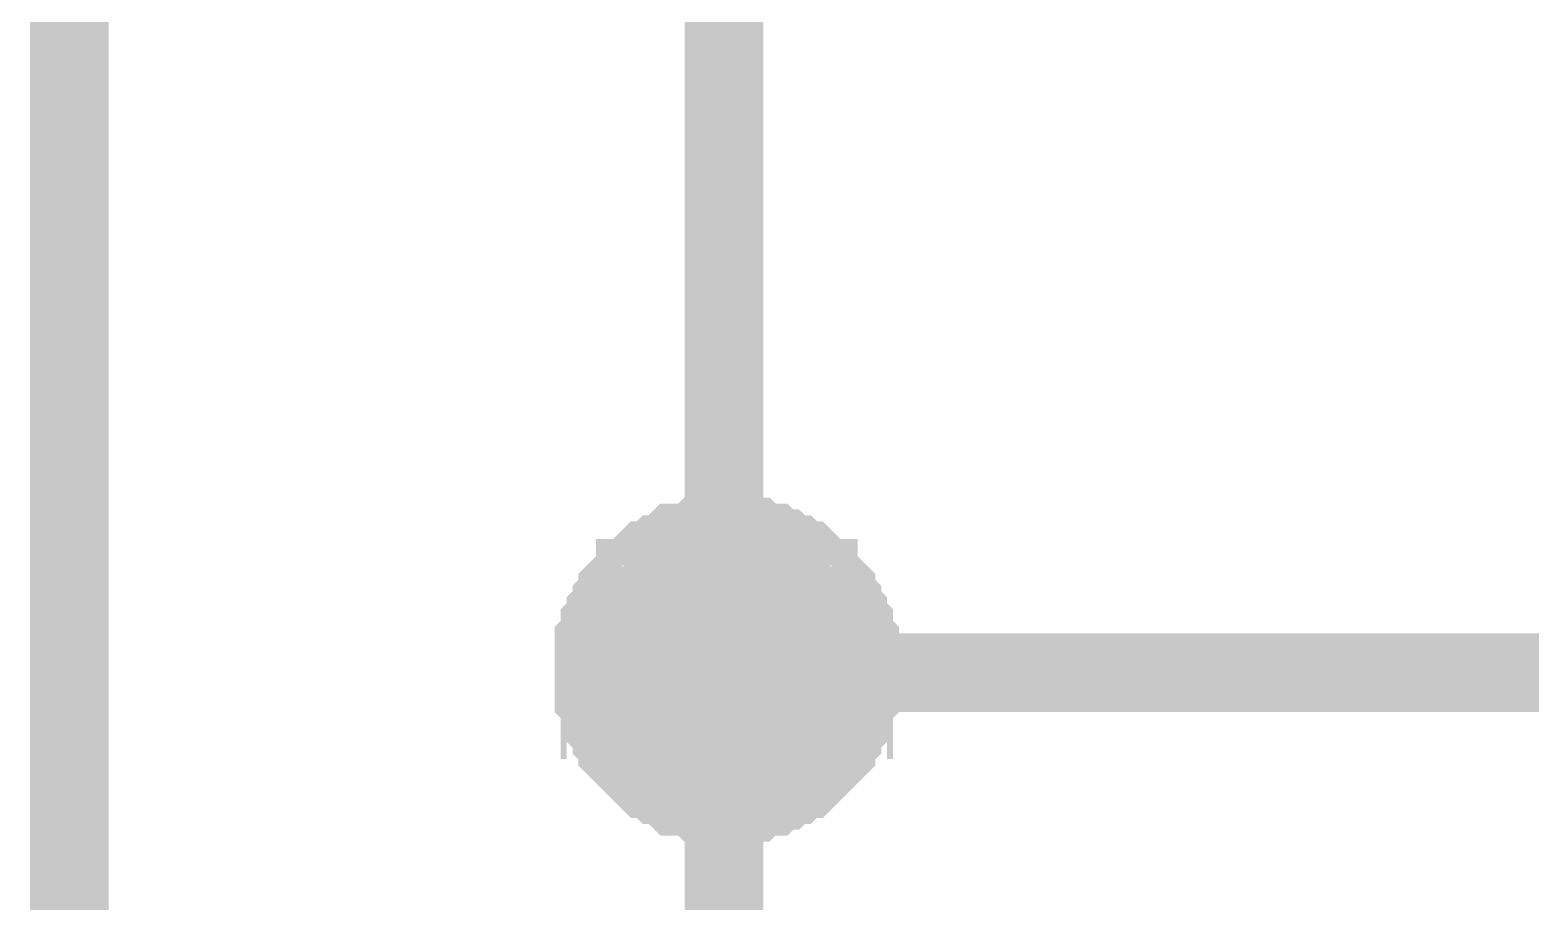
# Model space of a CAD drawing. Header units: millimetres. Extents: x 0 to 841, y 0 to 594.
# Drawn here: x 507.35 to 513.07, y 171.61 to 174.93 of the extents above; entities that cross this region are included whole.
import ezdxf

# ---------------------------------------------------------------- set-up
doc = ezdxf.new("R2010")
doc.units = ezdxf.units.MM
doc.layers.add('Sheet', color=255, linetype='Continuous')

msp = doc.modelspace()

# ---------------------------------------------------------------- linework, layer by layer
at = {"layer": 'Sheet'}
for points, const_width in [([(509.9944, 187.4891), (509.9944, 172.4864), (512.5096, 172.4864)], 0.2997), ([(512.5096, 177.4948), (507.5015, 177.4948), (507.5015, 162.4921)], 0.2997), ([(509.5003, 172.4864), (509.5003, 172.5088), (509.5003, 172.5313), (509.5003, 172.5762), (509.5003, 172.5987), (509.5228, 172.6211), (509.5228, 172.6436), (509.5228, 172.6661), (509.5452, 172.6885), (509.5452, 172.711), (509.5677, 172.7334), (509.5677, 172.7559), (509.5901, 172.7784), (509.5901, 172.8008), (509.6126, 172.8233), (509.635, 172.8457), (509.6575, 172.8457), (509.6575, 172.8682), (509.68, 172.8907), (509.7024, 172.9131), (509.7249, 172.9131), (509.7473, 172.9356), (509.7698, 172.9356), (509.7922, 172.958), (509.7922, 172.958), (509.8147, 172.9805), (509.8596, 172.9805), (509.8821, 172.9805), (509.9045, 173.0029), (509.927, 173.0029), (509.9494, 173.0029), (509.9719, 173.0029), (509.9944, 173.0029)], 0.2997), ([(509.5003, 172.4864), (509.5003, 172.5088), (509.5003, 172.5313), (509.5003, 172.5762), (509.5003, 172.5987), (509.5228, 172.6211), (509.5228, 172.6436), (509.5228, 172.6661), (509.5452, 172.6885), (509.5452, 172.711), (509.5677, 172.7334), (509.5677, 172.7559), (509.5901, 172.7784), (509.5901, 172.8008), (509.6126, 172.8233), (509.635, 172.8457), (509.6575, 172.8457), (509.6575, 172.8682), (509.68, 172.8907), (509.7024, 172.9131), (509.7249, 172.9131), (509.7473, 172.9356), (509.7698, 172.9356), (509.7922, 172.958), (509.7922, 172.958), (509.8147, 172.9805), (509.8596, 172.9805), (509.8821, 172.9805), (509.9045, 173.0029), (509.927, 173.0029), (509.9494, 173.0029), (509.9719, 173.0029), (509.9944, 173.0029)], 0.2997), ([(509.5003, 172.4864), (509.5003, 172.5088), (509.5003, 172.5313), (509.5003, 172.5762), (509.5003, 172.5987), (509.5228, 172.6211), (509.5228, 172.6436), (509.5228, 172.6661), (509.5452, 172.6885), (509.5452, 172.711), (509.5677, 172.7334), (509.5677, 172.7559), (509.5901, 172.7784), (509.5901, 172.8008), (509.6126, 172.8233), (509.635, 172.8457), (509.6575, 172.8457), (509.6575, 172.8682), (509.68, 172.8907), (509.7024, 172.9131), (509.7249, 172.9131), (509.7473, 172.9356), (509.7698, 172.9356), (509.7922, 172.958), (509.7922, 172.958), (509.8147, 172.9805), (509.8596, 172.9805), (509.8821, 172.9805), (509.9045, 173.0029), (509.927, 173.0029), (509.9494, 173.0029), (509.9719, 173.0029), (509.9944, 173.0029)], 0.2997), ([(509.5003, 172.4864), (509.5003, 172.5088), (509.5003, 172.5313), (509.5003, 172.5762), (509.5003, 172.5987), (509.5228, 172.6211), (509.5228, 172.6436), (509.5228, 172.6661), (509.5452, 172.6885), (509.5452, 172.711), (509.5677, 172.7334), (509.5677, 172.7559), (509.5901, 172.7784), (509.5901, 172.8008), (509.6126, 172.8233), (509.635, 172.8457), (509.6575, 172.8457), (509.6575, 172.8682), (509.68, 172.8907), (509.7024, 172.9131), (509.7249, 172.9131), (509.7473, 172.9356), (509.7698, 172.9356), (509.7922, 172.958), (509.7922, 172.958), (509.8147, 172.9805), (509.8596, 172.9805), (509.8821, 172.9805), (509.9045, 173.0029), (509.927, 173.0029), (509.9494, 173.0029), (509.9719, 173.0029), (509.9944, 173.0029)], 0.2997), ([(509.9944, 173.0029), (509.9944, 173.0029)], 0.2997), ([(509.9944, 173.0029), (510.0168, 173.0029), (510.0393, 173.0029), (510.0842, 173.0029), (510.1067, 173.0029), (510.1291, 172.9805), (510.1516, 172.9805), (510.174, 172.9805), (510.1965, 172.958), (510.2189, 172.958), (510.2414, 172.9356), (510.2639, 172.9356), (510.2863, 172.9131), (510.3088, 172.9131), (510.3312, 172.8907), (510.3537, 172.8682), (510.3537, 172.8457), (510.3761, 172.8457), (510.3986, 172.8233), (510.4211, 172.8008), (510.4211, 172.7784), (510.4435, 172.7559), (510.4435, 172.7334), (510.466, 172.711), (510.466, 172.6885), (510.4884, 172.6661), (510.4884, 172.6436), (510.4884, 172.6211), (510.5109, 172.5987), (510.5109, 172.5762), (510.5109, 172.5313), (510.5109, 172.5088), (510.5109, 172.4864)], 0.2997), ([(509.9944, 173.0029), (509.9944, 173.0029)], 0.2997), ([(509.9944, 173.0029), (510.0168, 173.0029), (510.0393, 173.0029), (510.0842, 173.0029), (510.1067, 173.0029), (510.1291, 172.9805), (510.1516, 172.9805), (510.174, 172.9805), (510.1965, 172.958), (510.2189, 172.958), (510.2414, 172.9356), (510.2639, 172.9356), (510.2863, 172.9131), (510.3088, 172.9131), (510.3312, 172.8907), (510.3537, 172.8682), (510.3537, 172.8457), (510.3761, 172.8457), (510.3986, 172.8233), (510.4211, 172.8008), (510.4211, 172.7784), (510.4435, 172.7559), (510.4435, 172.7334), (510.466, 172.711), (510.466, 172.6885), (510.4884, 172.6661), (510.4884, 172.6436), (510.4884, 172.6211), (510.5109, 172.5987), (510.5109, 172.5762), (510.5109, 172.5313), (510.5109, 172.5088), (510.5109, 172.4864)], 0.2997), ([(509.9944, 173.0029), (509.9944, 173.0029)], 0.2997), ([(509.9944, 173.0029), (510.0168, 173.0029), (510.0393, 173.0029), (510.0842, 173.0029), (510.1067, 173.0029), (510.1291, 172.9805), (510.1516, 172.9805), (510.174, 172.9805), (510.1965, 172.958), (510.2189, 172.958), (510.2414, 172.9356), (510.2639, 172.9356), (510.2863, 172.9131), (510.3088, 172.9131), (510.3312, 172.8907), (510.3537, 172.8682), (510.3537, 172.8457), (510.3761, 172.8457), (510.3986, 172.8233), (510.4211, 172.8008), (510.4211, 172.7784), (510.4435, 172.7559), (510.4435, 172.7334), (510.466, 172.711), (510.466, 172.6885), (510.4884, 172.6661), (510.4884, 172.6436), (510.4884, 172.6211), (510.5109, 172.5987), (510.5109, 172.5762), (510.5109, 172.5313), (510.5109, 172.5088), (510.5109, 172.4864)], 0.2997), ([(509.9944, 173.0029), (509.9944, 173.0029)], 0.2997), ([(509.9944, 173.0029), (510.0168, 173.0029), (510.0393, 173.0029), (510.0842, 173.0029), (510.1067, 173.0029), (510.1291, 172.9805), (510.1516, 172.9805), (510.174, 172.9805), (510.1965, 172.958), (510.2189, 172.958), (510.2414, 172.9356), (510.2639, 172.9356), (510.2863, 172.9131), (510.3088, 172.9131), (510.3312, 172.8907), (510.3537, 172.8682), (510.3537, 172.8457), (510.3761, 172.8457), (510.3986, 172.8233), (510.4211, 172.8008), (510.4211, 172.7784), (510.4435, 172.7559), (510.4435, 172.7334), (510.466, 172.711), (510.466, 172.6885), (510.4884, 172.6661), (510.4884, 172.6436), (510.4884, 172.6211), (510.5109, 172.5987), (510.5109, 172.5762), (510.5109, 172.5313), (510.5109, 172.5088), (510.5109, 172.4864)], 0.2997), ([(509.5003, 172.4864), (509.5003, 172.5088), (509.5003, 172.5313), (509.5003, 172.5762), (509.5003, 172.5987), (509.5228, 172.6211), (509.5228, 172.6436), (509.5228, 172.6661), (509.5452, 172.6885), (509.5452, 172.711), (509.5677, 172.7334), (509.5677, 172.7559), (509.5901, 172.7784), (509.5901, 172.8008), (509.6126, 172.8233), (509.635, 172.8457), (509.6575, 172.8457), (509.6575, 172.8682), (509.68, 172.8907), (509.7024, 172.9131), (509.7249, 172.9131), (509.7473, 172.9356), (509.7698, 172.9356), (509.7922, 172.958), (509.7922, 172.958), (509.8147, 172.9805), (509.8596, 172.9805), (509.8821, 172.9805), (509.9045, 173.0029), (509.927, 173.0029), (509.9494, 173.0029), (509.9719, 173.0029), (509.9944, 173.0029)], 0.0991), ([(509.5003, 172.4864), (509.5003, 172.5088), (509.5003, 172.5313), (509.5003, 172.5762), (509.5003, 172.5987), (509.5228, 172.6211), (509.5228, 172.6436), (509.5228, 172.6661), (509.5452, 172.6885), (509.5452, 172.711), (509.5677, 172.7334), (509.5677, 172.7559), (509.5901, 172.7784), (509.5901, 172.8008), (509.6126, 172.8233), (509.635, 172.8457), (509.6575, 172.8457), (509.6575, 172.8682), (509.68, 172.8907), (509.7024, 172.9131), (509.7249, 172.9131), (509.7473, 172.9356), (509.7698, 172.9356), (509.7922, 172.958), (509.7922, 172.958), (509.8147, 172.9805), (509.8596, 172.9805), (509.8821, 172.9805), (509.9045, 173.0029), (509.927, 173.0029), (509.9494, 173.0029), (509.9719, 173.0029), (509.9944, 173.0029)], 0.0991), ([(509.5003, 172.4864), (509.5003, 172.5088), (509.5003, 172.5313), (509.5003, 172.5762), (509.5003, 172.5987), (509.5228, 172.6211), (509.5228, 172.6436), (509.5228, 172.6661), (509.5452, 172.6885), (509.5452, 172.711), (509.5677, 172.7334), (509.5677, 172.7559), (509.5901, 172.7784), (509.5901, 172.8008), (509.6126, 172.8233), (509.635, 172.8457), (509.6575, 172.8457), (509.6575, 172.8682), (509.68, 172.8907), (509.7024, 172.9131), (509.7249, 172.9131), (509.7473, 172.9356), (509.7698, 172.9356), (509.7922, 172.958), (509.7922, 172.958), (509.8147, 172.9805), (509.8596, 172.9805), (509.8821, 172.9805), (509.9045, 173.0029), (509.927, 173.0029), (509.9494, 173.0029), (509.9719, 173.0029), (509.9944, 173.0029)], 0.0991), ([(509.5003, 172.4864), (509.5003, 172.5088), (509.5003, 172.5313), (509.5003, 172.5762), (509.5003, 172.5987), (509.5228, 172.6211), (509.5228, 172.6436), (509.5228, 172.6661), (509.5452, 172.6885), (509.5452, 172.711), (509.5677, 172.7334), (509.5677, 172.7559), (509.5901, 172.7784), (509.5901, 172.8008), (509.6126, 172.8233), (509.635, 172.8457), (509.6575, 172.8457), (509.6575, 172.8682), (509.68, 172.8907), (509.7024, 172.9131), (509.7249, 172.9131), (509.7473, 172.9356), (509.7698, 172.9356), (509.7922, 172.958), (509.7922, 172.958), (509.8147, 172.9805), (509.8596, 172.9805), (509.8821, 172.9805), (509.9045, 173.0029), (509.927, 173.0029), (509.9494, 173.0029), (509.9719, 173.0029), (509.9944, 173.0029)], 0.0991), ([(509.9944, 173.0029), (509.9944, 173.0029)], 0.0991), ([(509.9944, 173.0029), (510.0168, 173.0029), (510.0393, 173.0029), (510.0842, 173.0029), (510.1067, 173.0029), (510.1291, 172.9805), (510.1516, 172.9805), (510.174, 172.9805), (510.1965, 172.958), (510.2189, 172.958), (510.2414, 172.9356), (510.2639, 172.9356), (510.2863, 172.9131), (510.3088, 172.9131), (510.3312, 172.8907), (510.3537, 172.8682), (510.3537, 172.8457), (510.3761, 172.8457), (510.3986, 172.8233), (510.4211, 172.8008), (510.4211, 172.7784), (510.4435, 172.7559), (510.4435, 172.7334), (510.466, 172.711), (510.466, 172.6885), (510.4884, 172.6661), (510.4884, 172.6436), (510.4884, 172.6211), (510.5109, 172.5987), (510.5109, 172.5762), (510.5109, 172.5313), (510.5109, 172.5088), (510.5109, 172.4864)], 0.0991), ([(509.9944, 173.0029), (509.9944, 173.0029)], 0.0991), ([(509.9944, 173.0029), (510.0168, 173.0029), (510.0393, 173.0029), (510.0842, 173.0029), (510.1067, 173.0029), (510.1291, 172.9805), (510.1516, 172.9805), (510.174, 172.9805), (510.1965, 172.958), (510.2189, 172.958), (510.2414, 172.9356), (510.2639, 172.9356), (510.2863, 172.9131), (510.3088, 172.9131), (510.3312, 172.8907), (510.3537, 172.8682), (510.3537, 172.8457), (510.3761, 172.8457), (510.3986, 172.8233), (510.4211, 172.8008), (510.4211, 172.7784), (510.4435, 172.7559), (510.4435, 172.7334), (510.466, 172.711), (510.466, 172.6885), (510.4884, 172.6661), (510.4884, 172.6436), (510.4884, 172.6211), (510.5109, 172.5987), (510.5109, 172.5762), (510.5109, 172.5313), (510.5109, 172.5088), (510.5109, 172.4864)], 0.0991), ([(509.9944, 173.0029), (509.9944, 173.0029)], 0.0991), ([(509.9944, 173.0029), (510.0168, 173.0029), (510.0393, 173.0029), (510.0842, 173.0029), (510.1067, 173.0029), (510.1291, 172.9805), (510.1516, 172.9805), (510.174, 172.9805), (510.1965, 172.958), (510.2189, 172.958), (510.2414, 172.9356), (510.2639, 172.9356), (510.2863, 172.9131), (510.3088, 172.9131), (510.3312, 172.8907), (510.3537, 172.8682), (510.3537, 172.8457), (510.3761, 172.8457), (510.3986, 172.8233), (510.4211, 172.8008), (510.4211, 172.7784), (510.4435, 172.7559), (510.4435, 172.7334), (510.466, 172.711), (510.466, 172.6885), (510.4884, 172.6661), (510.4884, 172.6436), (510.4884, 172.6211), (510.5109, 172.5987), (510.5109, 172.5762), (510.5109, 172.5313), (510.5109, 172.5088), (510.5109, 172.4864)], 0.0991), ([(509.9944, 173.0029), (509.9944, 173.0029)], 0.0991), ([(509.9944, 173.0029), (510.0168, 173.0029), (510.0393, 173.0029), (510.0842, 173.0029), (510.1067, 173.0029), (510.1291, 172.9805), (510.1516, 172.9805), (510.174, 172.9805), (510.1965, 172.958), (510.2189, 172.958), (510.2414, 172.9356), (510.2639, 172.9356), (510.2863, 172.9131), (510.3088, 172.9131), (510.3312, 172.8907), (510.3537, 172.8682), (510.3537, 172.8457), (510.3761, 172.8457), (510.3986, 172.8233), (510.4211, 172.8008), (510.4211, 172.7784), (510.4435, 172.7559), (510.4435, 172.7334), (510.466, 172.711), (510.466, 172.6885), (510.4884, 172.6661), (510.4884, 172.6436), (510.4884, 172.6211), (510.5109, 172.5987), (510.5109, 172.5762), (510.5109, 172.5313), (510.5109, 172.5088), (510.5109, 172.4864)], 0.0991), ([(509.9944, 171.9923), (509.9719, 171.9923), (509.9494, 171.9923), (509.927, 171.9923), (509.9045, 171.9923), (509.8821, 172.0147), (509.8596, 172.0147), (509.8147, 172.0147), (509.7922, 172.0372), (509.7922, 172.0372), (509.7698, 172.0597), (509.7473, 172.0597), (509.7249, 172.0821), (509.7024, 172.0821), (509.68, 172.1046), (509.6575, 172.127), (509.6575, 172.127), (509.635, 172.1495), (509.6126, 172.172), (509.5901, 172.1944), (509.5901, 172.2169), (509.5677, 172.2393), (509.5677, 172.2618), (509.5452, 172.2843), (509.5452, 172.3067), (509.5228, 172.3067), (509.5228, 172.3516), (509.5228, 172.3741), (509.5003, 172.3966), (509.5003, 172.419), (509.5003, 172.4415), (509.5003, 172.4639), (509.5003, 172.4864)], 0.2997), ([(509.5003, 172.4864), (509.5003, 172.4864)], 0.2997), ([(509.9944, 171.9923), (509.9719, 171.9923), (509.9494, 171.9923), (509.927, 171.9923), (509.9045, 171.9923), (509.8821, 172.0147), (509.8596, 172.0147), (509.8147, 172.0147), (509.7922, 172.0372), (509.7922, 172.0372), (509.7698, 172.0597), (509.7473, 172.0597), (509.7249, 172.0821), (509.7024, 172.0821), (509.68, 172.1046), (509.6575, 172.127), (509.6575, 172.127), (509.635, 172.1495), (509.6126, 172.172), (509.5901, 172.1944), (509.5901, 172.2169), (509.5677, 172.2393), (509.5677, 172.2618), (509.5452, 172.2843), (509.5452, 172.3067), (509.5228, 172.3067), (509.5228, 172.3516), (509.5228, 172.3741), (509.5003, 172.3966), (509.5003, 172.419), (509.5003, 172.4415), (509.5003, 172.4639), (509.5003, 172.4864)], 0.2997), ([(509.5003, 172.4864), (509.5003, 172.4864)], 0.2997), ([(509.9944, 171.9923), (509.9719, 171.9923), (509.9494, 171.9923), (509.927, 171.9923), (509.9045, 171.9923), (509.8821, 172.0147), (509.8596, 172.0147), (509.8147, 172.0147), (509.7922, 172.0372), (509.7922, 172.0372), (509.7698, 172.0597), (509.7473, 172.0597), (509.7249, 172.0821), (509.7024, 172.0821), (509.68, 172.1046), (509.6575, 172.127), (509.6575, 172.127), (509.635, 172.1495), (509.6126, 172.172), (509.5901, 172.1944), (509.5901, 172.2169), (509.5677, 172.2393), (509.5677, 172.2618), (509.5452, 172.2843), (509.5452, 172.3067), (509.5228, 172.3067), (509.5228, 172.3516), (509.5228, 172.3741), (509.5003, 172.3966), (509.5003, 172.419), (509.5003, 172.4415), (509.5003, 172.4639), (509.5003, 172.4864)], 0.2997), ([(509.5003, 172.4864), (509.5003, 172.4864)], 0.2997), ([(509.9944, 171.9923), (509.9719, 171.9923), (509.9494, 171.9923), (509.927, 171.9923), (509.9045, 171.9923), (509.8821, 172.0147), (509.8596, 172.0147), (509.8147, 172.0147), (509.7922, 172.0372), (509.7922, 172.0372), (509.7698, 172.0597), (509.7473, 172.0597), (509.7249, 172.0821), (509.7024, 172.0821), (509.68, 172.1046), (509.6575, 172.127), (509.6575, 172.127), (509.635, 172.1495), (509.6126, 172.172), (509.5901, 172.1944), (509.5901, 172.2169), (509.5677, 172.2393), (509.5677, 172.2618), (509.5452, 172.2843), (509.5452, 172.3067), (509.5228, 172.3067), (509.5228, 172.3516), (509.5228, 172.3741), (509.5003, 172.3966), (509.5003, 172.419), (509.5003, 172.4415), (509.5003, 172.4639), (509.5003, 172.4864)], 0.2997), ([(509.5003, 172.4864), (509.5003, 172.4864)], 0.2997), ([(510.5109, 172.4864), (510.5109, 172.4639), (510.5109, 172.4415), (510.5109, 172.419), (510.5109, 172.3966), (510.4884, 172.3741), (510.4884, 172.3516), (510.4884, 172.3067), (510.466, 172.3067), (510.466, 172.2843), (510.4435, 172.2618), (510.4435, 172.2393), (510.4211, 172.2169), (510.4211, 172.1944), (510.3986, 172.172), (510.3761, 172.1495), (510.3537, 172.127), (510.3537, 172.127), (510.3312, 172.1046), (510.3088, 172.0821), (510.2863, 172.0821), (510.2639, 172.0597), (510.2414, 172.0597), (510.2189, 172.0372), (510.1965, 172.0372), (510.174, 172.0147), (510.1516, 172.0147), (510.1291, 172.0147), (510.1067, 171.9923), (510.0842, 171.9923), (510.0393, 171.9923), (510.0168, 171.9923), (509.9944, 171.9923)], 0.2997), ([(509.9944, 172.4864), (509.9944, 157.4837), (512.5096, 157.4837)], 0.2997), ([(510.5109, 172.4864), (510.5109, 172.4639), (510.5109, 172.4415), (510.5109, 172.419), (510.5109, 172.3966), (510.4884, 172.3741), (510.4884, 172.3516), (510.4884, 172.3067), (510.466, 172.3067), (510.466, 172.2843), (510.4435, 172.2618), (510.4435, 172.2393), (510.4211, 172.2169), (510.4211, 172.1944), (510.3986, 172.172), (510.3761, 172.1495), (510.3537, 172.127), (510.3537, 172.127), (510.3312, 172.1046), (510.3088, 172.0821), (510.2863, 172.0821), (510.2639, 172.0597), (510.2414, 172.0597), (510.2189, 172.0372), (510.1965, 172.0372), (510.174, 172.0147), (510.1516, 172.0147), (510.1291, 172.0147), (510.1067, 171.9923), (510.0842, 171.9923), (510.0393, 171.9923), (510.0168, 171.9923), (509.9944, 171.9923)], 0.2997), ([(510.5109, 172.4864), (510.5109, 172.4639), (510.5109, 172.4415), (510.5109, 172.419), (510.5109, 172.3966), (510.4884, 172.3741), (510.4884, 172.3516), (510.4884, 172.3067), (510.466, 172.3067), (510.466, 172.2843), (510.4435, 172.2618), (510.4435, 172.2393), (510.4211, 172.2169), (510.4211, 172.1944), (510.3986, 172.172), (510.3761, 172.1495), (510.3537, 172.127), (510.3537, 172.127), (510.3312, 172.1046), (510.3088, 172.0821), (510.2863, 172.0821), (510.2639, 172.0597), (510.2414, 172.0597), (510.2189, 172.0372), (510.1965, 172.0372), (510.174, 172.0147), (510.1516, 172.0147), (510.1291, 172.0147), (510.1067, 171.9923), (510.0842, 171.9923), (510.0393, 171.9923), (510.0168, 171.9923), (509.9944, 171.9923)], 0.2997), ([(510.5109, 172.4864), (510.5109, 172.4639), (510.5109, 172.4415), (510.5109, 172.419), (510.5109, 172.3966), (510.4884, 172.3741), (510.4884, 172.3516), (510.4884, 172.3067), (510.466, 172.3067), (510.466, 172.2843), (510.4435, 172.2618), (510.4435, 172.2393), (510.4211, 172.2169), (510.4211, 172.1944), (510.3986, 172.172), (510.3761, 172.1495), (510.3537, 172.127), (510.3537, 172.127), (510.3312, 172.1046), (510.3088, 172.0821), (510.2863, 172.0821), (510.2639, 172.0597), (510.2414, 172.0597), (510.2189, 172.0372), (510.1965, 172.0372), (510.174, 172.0147), (510.1516, 172.0147), (510.1291, 172.0147), (510.1067, 171.9923), (510.0842, 171.9923), (510.0393, 171.9923), (510.0168, 171.9923), (509.9944, 171.9923)], 0.2997), ([(510.5109, 172.4864), (510.5109, 172.4864), (510.5109, 172.4864), (510.5109, 172.4864), (510.5109, 172.4864), (510.5109, 172.4864), (510.5109, 172.4864), (510.5109, 172.4864), (510.5109, 172.4864), (510.5109, 172.4864), (510.5109, 172.4864), (510.5109, 172.4864), (510.5109, 172.4864), (510.5109, 172.4864), (510.5109, 172.4864), (510.5109, 172.4864), (510.5109, 172.4864), (510.5109, 172.4864), (510.5109, 172.4864), (510.5109, 172.4864), (510.5109, 172.4864), (510.5109, 172.4864), (510.5109, 172.4864), (510.5109, 172.4864), (510.5109, 172.4864), (510.5109, 172.4864), (510.5109, 172.4864), (510.5109, 172.4864), (510.5109, 172.4864), (510.5109, 172.4864), (510.5109, 172.4864), (510.5109, 172.4864), (510.5109, 172.4864)], 0.2997), ([(510.5109, 172.4864), (510.5109, 172.4864)], 0.2997), ([(510.5109, 172.4864), (510.5109, 172.4864), (510.5109, 172.4864), (510.5109, 172.4864), (510.5109, 172.4864), (510.5109, 172.4864), (510.5109, 172.4864), (510.5109, 172.4864), (510.5109, 172.4864), (510.5109, 172.4864), (510.5109, 172.4864), (510.5109, 172.4864), (510.5109, 172.4864), (510.5109, 172.4864), (510.5109, 172.4864), (510.5109, 172.4864), (510.5109, 172.4864), (510.5109, 172.4864), (510.5109, 172.4864), (510.5109, 172.4864), (510.5109, 172.4864), (510.5109, 172.4864), (510.5109, 172.4864), (510.5109, 172.4864), (510.5109, 172.4864), (510.5109, 172.4864), (510.5109, 172.4864), (510.5109, 172.4864), (510.5109, 172.4864), (510.5109, 172.4864), (510.5109, 172.4864), (510.5109, 172.4864), (510.5109, 172.4864)], 0.2997), ([(510.5109, 172.4864), (510.5109, 172.4864)], 0.2997), ([(510.5109, 172.4864), (510.5109, 172.4864), (510.5109, 172.4864), (510.5109, 172.4864), (510.5109, 172.4864), (510.5109, 172.4864), (510.5109, 172.4864), (510.5109, 172.4864), (510.5109, 172.4864), (510.5109, 172.4864), (510.5109, 172.4864), (510.5109, 172.4864), (510.5109, 172.4864), (510.5109, 172.4864), (510.5109, 172.4864), (510.5109, 172.4864), (510.5109, 172.4864), (510.5109, 172.4864), (510.5109, 172.4864), (510.5109, 172.4864), (510.5109, 172.4864), (510.5109, 172.4864), (510.5109, 172.4864), (510.5109, 172.4864), (510.5109, 172.4864), (510.5109, 172.4864), (510.5109, 172.4864), (510.5109, 172.4864), (510.5109, 172.4864), (510.5109, 172.4864), (510.5109, 172.4864), (510.5109, 172.4864), (510.5109, 172.4864)], 0.2997), ([(510.5109, 172.4864), (510.5109, 172.4864)], 0.2997), ([(510.5109, 172.4864), (510.5109, 172.4864), (510.5109, 172.4864), (510.5109, 172.4864), (510.5109, 172.4864), (510.5109, 172.4864), (510.5109, 172.4864), (510.5109, 172.4864), (510.5109, 172.4864), (510.5109, 172.4864), (510.5109, 172.4864), (510.5109, 172.4864), (510.5109, 172.4864), (510.5109, 172.4864), (510.5109, 172.4864), (510.5109, 172.4864), (510.5109, 172.4864), (510.5109, 172.4864), (510.5109, 172.4864), (510.5109, 172.4864), (510.5109, 172.4864), (510.5109, 172.4864), (510.5109, 172.4864), (510.5109, 172.4864), (510.5109, 172.4864), (510.5109, 172.4864), (510.5109, 172.4864), (510.5109, 172.4864), (510.5109, 172.4864), (510.5109, 172.4864), (510.5109, 172.4864), (510.5109, 172.4864), (510.5109, 172.4864)], 0.2997), ([(510.5109, 172.4864), (510.5109, 172.4864)], 0.2997), ([(515.0025, 172.4864), (512.5096, 172.4864)], 0.2997), ([(509.9944, 171.9923), (509.9719, 171.9923), (509.9494, 171.9923), (509.927, 171.9923), (509.9045, 171.9923), (509.8821, 172.0147), (509.8596, 172.0147), (509.8147, 172.0147), (509.7922, 172.0372), (509.7922, 172.0372), (509.7698, 172.0597), (509.7473, 172.0597), (509.7249, 172.0821), (509.7024, 172.0821), (509.68, 172.1046), (509.6575, 172.127), (509.6575, 172.127), (509.635, 172.1495), (509.6126, 172.172), (509.5901, 172.1944), (509.5901, 172.2169), (509.5677, 172.2393), (509.5677, 172.2618), (509.5452, 172.2843), (509.5452, 172.3067), (509.5228, 172.3067), (509.5228, 172.3516), (509.5228, 172.3741), (509.5003, 172.3966), (509.5003, 172.419), (509.5003, 172.4415), (509.5003, 172.4639), (509.5003, 172.4864)], 0.0991), ([(509.5003, 172.4864), (509.5003, 172.4864)], 0.0991), ([(509.9944, 171.9923), (509.9719, 171.9923), (509.9494, 171.9923), (509.927, 171.9923), (509.9045, 171.9923), (509.8821, 172.0147), (509.8596, 172.0147), (509.8147, 172.0147), (509.7922, 172.0372), (509.7922, 172.0372), (509.7698, 172.0597), (509.7473, 172.0597), (509.7249, 172.0821), (509.7024, 172.0821), (509.68, 172.1046), (509.6575, 172.127), (509.6575, 172.127), (509.635, 172.1495), (509.6126, 172.172), (509.5901, 172.1944), (509.5901, 172.2169), (509.5677, 172.2393), (509.5677, 172.2618), (509.5452, 172.2843), (509.5452, 172.3067), (509.5228, 172.3067), (509.5228, 172.3516), (509.5228, 172.3741), (509.5003, 172.3966), (509.5003, 172.419), (509.5003, 172.4415), (509.5003, 172.4639), (509.5003, 172.4864)], 0.0991), ([(509.5003, 172.4864), (509.5003, 172.4864)], 0.0991), ([(509.9944, 171.9923), (509.9719, 171.9923), (509.9494, 171.9923), (509.927, 171.9923), (509.9045, 171.9923), (509.8821, 172.0147), (509.8596, 172.0147), (509.8147, 172.0147), (509.7922, 172.0372), (509.7922, 172.0372), (509.7698, 172.0597), (509.7473, 172.0597), (509.7249, 172.0821), (509.7024, 172.0821), (509.68, 172.1046), (509.6575, 172.127), (509.6575, 172.127), (509.635, 172.1495), (509.6126, 172.172), (509.5901, 172.1944), (509.5901, 172.2169), (509.5677, 172.2393), (509.5677, 172.2618), (509.5452, 172.2843), (509.5452, 172.3067), (509.5228, 172.3067), (509.5228, 172.3516), (509.5228, 172.3741), (509.5003, 172.3966), (509.5003, 172.419), (509.5003, 172.4415), (509.5003, 172.4639), (509.5003, 172.4864)], 0.0991), ([(509.5003, 172.4864), (509.5003, 172.4864)], 0.0991), ([(509.9944, 171.9923), (509.9719, 171.9923), (509.9494, 171.9923), (509.927, 171.9923), (509.9045, 171.9923), (509.8821, 172.0147), (509.8596, 172.0147), (509.8147, 172.0147), (509.7922, 172.0372), (509.7922, 172.0372), (509.7698, 172.0597), (509.7473, 172.0597), (509.7249, 172.0821), (509.7024, 172.0821), (509.68, 172.1046), (509.6575, 172.127), (509.6575, 172.127), (509.635, 172.1495), (509.6126, 172.172), (509.5901, 172.1944), (509.5901, 172.2169), (509.5677, 172.2393), (509.5677, 172.2618), (509.5452, 172.2843), (509.5452, 172.3067), (509.5228, 172.3067), (509.5228, 172.3516), (509.5228, 172.3741), (509.5003, 172.3966), (509.5003, 172.419), (509.5003, 172.4415), (509.5003, 172.4639), (509.5003, 172.4864)], 0.0991), ([(509.5003, 172.4864), (509.5003, 172.4864)], 0.0991), ([(510.5109, 172.4864), (510.5109, 172.4639), (510.5109, 172.4415), (510.5109, 172.419), (510.5109, 172.3966), (510.4884, 172.3741), (510.4884, 172.3516), (510.4884, 172.3067), (510.466, 172.3067), (510.466, 172.2843), (510.4435, 172.2618), (510.4435, 172.2393), (510.4211, 172.2169), (510.4211, 172.1944), (510.3986, 172.172), (510.3761, 172.1495), (510.3537, 172.127), (510.3537, 172.127), (510.3312, 172.1046), (510.3088, 172.0821), (510.2863, 172.0821), (510.2639, 172.0597), (510.2414, 172.0597), (510.2189, 172.0372), (510.1965, 172.0372), (510.174, 172.0147), (510.1516, 172.0147), (510.1291, 172.0147), (510.1067, 171.9923), (510.0842, 171.9923), (510.0393, 171.9923), (510.0168, 171.9923), (509.9944, 171.9923)], 0.0991), ([(510.5109, 172.4864), (510.5109, 172.4639), (510.5109, 172.4415), (510.5109, 172.419), (510.5109, 172.3966), (510.4884, 172.3741), (510.4884, 172.3516), (510.4884, 172.3067), (510.466, 172.3067), (510.466, 172.2843), (510.4435, 172.2618), (510.4435, 172.2393), (510.4211, 172.2169), (510.4211, 172.1944), (510.3986, 172.172), (510.3761, 172.1495), (510.3537, 172.127), (510.3537, 172.127), (510.3312, 172.1046), (510.3088, 172.0821), (510.2863, 172.0821), (510.2639, 172.0597), (510.2414, 172.0597), (510.2189, 172.0372), (510.1965, 172.0372), (510.174, 172.0147), (510.1516, 172.0147), (510.1291, 172.0147), (510.1067, 171.9923), (510.0842, 171.9923), (510.0393, 171.9923), (510.0168, 171.9923), (509.9944, 171.9923)], 0.0991), ([(510.5109, 172.4864), (510.5109, 172.4639), (510.5109, 172.4415), (510.5109, 172.419), (510.5109, 172.3966), (510.4884, 172.3741), (510.4884, 172.3516), (510.4884, 172.3067), (510.466, 172.3067), (510.466, 172.2843), (510.4435, 172.2618), (510.4435, 172.2393), (510.4211, 172.2169), (510.4211, 172.1944), (510.3986, 172.172), (510.3761, 172.1495), (510.3537, 172.127), (510.3537, 172.127), (510.3312, 172.1046), (510.3088, 172.0821), (510.2863, 172.0821), (510.2639, 172.0597), (510.2414, 172.0597), (510.2189, 172.0372), (510.1965, 172.0372), (510.174, 172.0147), (510.1516, 172.0147), (510.1291, 172.0147), (510.1067, 171.9923), (510.0842, 171.9923), (510.0393, 171.9923), (510.0168, 171.9923), (509.9944, 171.9923)], 0.0991), ([(510.5109, 172.4864), (510.5109, 172.4639), (510.5109, 172.4415), (510.5109, 172.419), (510.5109, 172.3966), (510.4884, 172.3741), (510.4884, 172.3516), (510.4884, 172.3067), (510.466, 172.3067), (510.466, 172.2843), (510.4435, 172.2618), (510.4435, 172.2393), (510.4211, 172.2169), (510.4211, 172.1944), (510.3986, 172.172), (510.3761, 172.1495), (510.3537, 172.127), (510.3537, 172.127), (510.3312, 172.1046), (510.3088, 172.0821), (510.2863, 172.0821), (510.2639, 172.0597), (510.2414, 172.0597), (510.2189, 172.0372), (510.1965, 172.0372), (510.174, 172.0147), (510.1516, 172.0147), (510.1291, 172.0147), (510.1067, 171.9923), (510.0842, 171.9923), (510.0393, 171.9923), (510.0168, 171.9923), (509.9944, 171.9923)], 0.0991), ([(510.5109, 172.4864), (510.5109, 172.4864), (510.5109, 172.4864), (510.5109, 172.4864), (510.5109, 172.4864), (510.5109, 172.4864), (510.5109, 172.4864), (510.5109, 172.4864), (510.5109, 172.4864), (510.5109, 172.4864), (510.5109, 172.4864), (510.5109, 172.4864), (510.5109, 172.4864), (510.5109, 172.4864), (510.5109, 172.4864), (510.5109, 172.4864), (510.5109, 172.4864), (510.5109, 172.4864), (510.5109, 172.4864), (510.5109, 172.4864), (510.5109, 172.4864), (510.5109, 172.4864), (510.5109, 172.4864), (510.5109, 172.4864), (510.5109, 172.4864), (510.5109, 172.4864), (510.5109, 172.4864), (510.5109, 172.4864), (510.5109, 172.4864), (510.5109, 172.4864), (510.5109, 172.4864), (510.5109, 172.4864), (510.5109, 172.4864)], 0.0991), ([(510.5109, 172.4864), (510.5109, 172.4864)], 0.0991), ([(510.5109, 172.4864), (510.5109, 172.4864), (510.5109, 172.4864), (510.5109, 172.4864), (510.5109, 172.4864), (510.5109, 172.4864), (510.5109, 172.4864), (510.5109, 172.4864), (510.5109, 172.4864), (510.5109, 172.4864), (510.5109, 172.4864), (510.5109, 172.4864), (510.5109, 172.4864), (510.5109, 172.4864), (510.5109, 172.4864), (510.5109, 172.4864), (510.5109, 172.4864), (510.5109, 172.4864), (510.5109, 172.4864), (510.5109, 172.4864), (510.5109, 172.4864), (510.5109, 172.4864), (510.5109, 172.4864), (510.5109, 172.4864), (510.5109, 172.4864), (510.5109, 172.4864), (510.5109, 172.4864), (510.5109, 172.4864), (510.5109, 172.4864), (510.5109, 172.4864), (510.5109, 172.4864), (510.5109, 172.4864), (510.5109, 172.4864)], 0.0991), ([(510.5109, 172.4864), (510.5109, 172.4864)], 0.0991), ([(510.5109, 172.4864), (510.5109, 172.4864), (510.5109, 172.4864), (510.5109, 172.4864), (510.5109, 172.4864), (510.5109, 172.4864), (510.5109, 172.4864), (510.5109, 172.4864), (510.5109, 172.4864), (510.5109, 172.4864), (510.5109, 172.4864), (510.5109, 172.4864), (510.5109, 172.4864), (510.5109, 172.4864), (510.5109, 172.4864), (510.5109, 172.4864), (510.5109, 172.4864), (510.5109, 172.4864), (510.5109, 172.4864), (510.5109, 172.4864), (510.5109, 172.4864), (510.5109, 172.4864), (510.5109, 172.4864), (510.5109, 172.4864), (510.5109, 172.4864), (510.5109, 172.4864), (510.5109, 172.4864), (510.5109, 172.4864), (510.5109, 172.4864), (510.5109, 172.4864), (510.5109, 172.4864), (510.5109, 172.4864), (510.5109, 172.4864)], 0.0991), ([(510.5109, 172.4864), (510.5109, 172.4864)], 0.0991), ([(510.5109, 172.4864), (510.5109, 172.4864), (510.5109, 172.4864), (510.5109, 172.4864), (510.5109, 172.4864), (510.5109, 172.4864), (510.5109, 172.4864), (510.5109, 172.4864), (510.5109, 172.4864), (510.5109, 172.4864), (510.5109, 172.4864), (510.5109, 172.4864), (510.5109, 172.4864), (510.5109, 172.4864), (510.5109, 172.4864), (510.5109, 172.4864), (510.5109, 172.4864), (510.5109, 172.4864), (510.5109, 172.4864), (510.5109, 172.4864), (510.5109, 172.4864), (510.5109, 172.4864), (510.5109, 172.4864), (510.5109, 172.4864), (510.5109, 172.4864), (510.5109, 172.4864), (510.5109, 172.4864), (510.5109, 172.4864), (510.5109, 172.4864), (510.5109, 172.4864), (510.5109, 172.4864), (510.5109, 172.4864), (510.5109, 172.4864)], 0.0991), ([(510.5109, 172.4864), (510.5109, 172.4864)], 0.0991)]:
    msp.add_lwpolyline(points, dxfattribs=dict(at, const_width=const_width))
at = {"layer": 'Sheet', "const_width": 0.508}
msp.add_lwpolyline([(509.746, 172.5, 1), (510.254, 172.5, 1)], format="xyb", close=True, dxfattribs=at)

doc.saveas('drawing.dxf')
